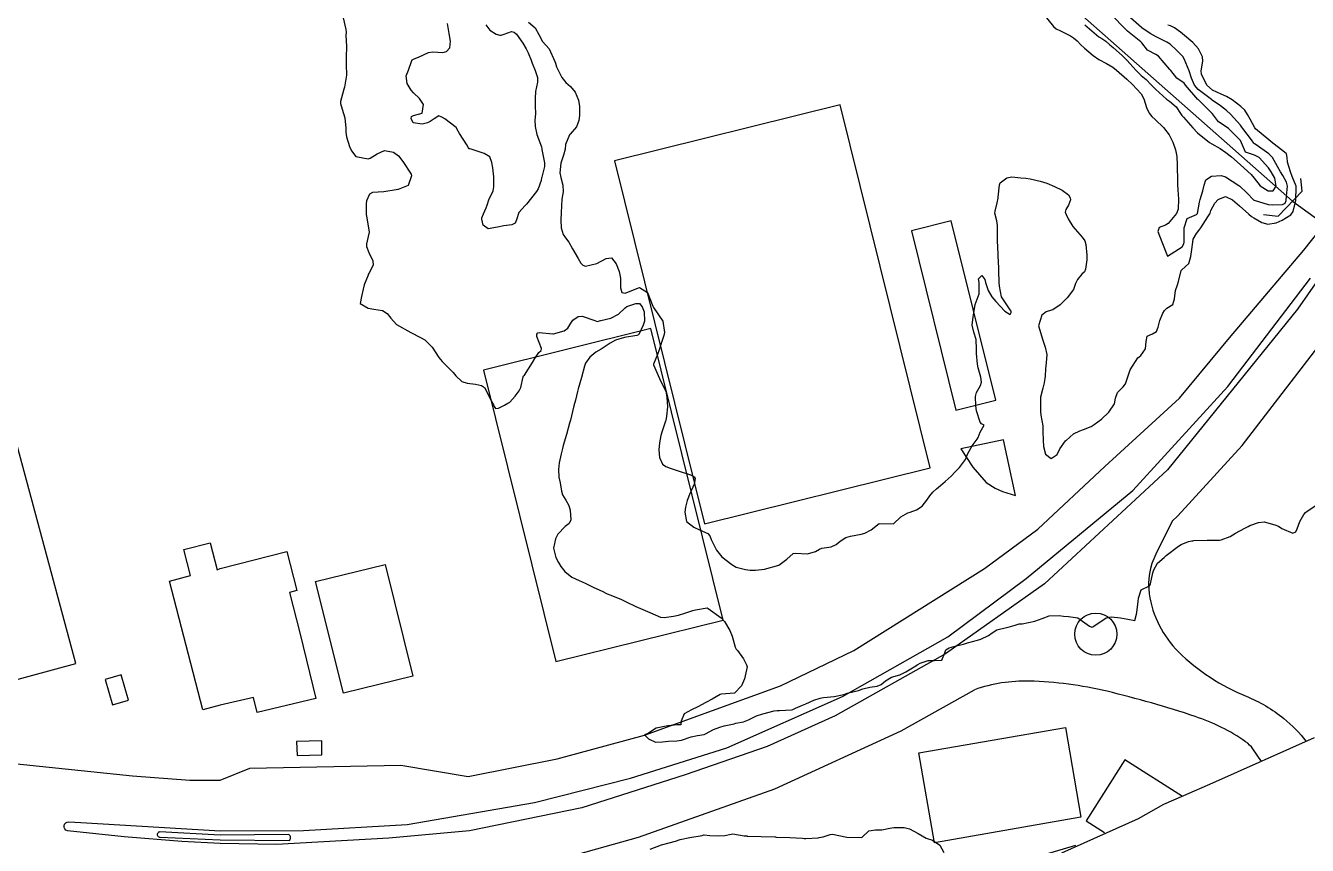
# Model space of a CAD drawing. Header units: metres. Extents: x 307586 to 320046, y 7427249 to 7434250.
# Drawn here: x 315017.6 to 315197.4, y 7431909.6 to 7432024.5 of the extents above; entities that cross this region are included whole.
import ezdxf

# ---------------------------------------------------------------- set-up
doc = ezdxf.new("R2010")
doc.units = ezdxf.units.M
doc.header["$MEASUREMENT"] = 0
for name, color, linetype in [('Area', 45, 'Continuous'), ('Area Verde e Lazer', 45, 'Continuous'), ('Curvas de Nivel 1m', 11, 'Continuous'), ('Curvas de Nivel 5m', 15, 'Continuous'), ('Edificações', 30, 'Continuous'), ('Hidrografia', 140, 'Continuous'), ('Pontes_Viadutos_Tubos', 190, 'Continuous'), ('Vias Primárias', 230, 'Continuous')]:
    doc.layers.add(name, color=color, linetype=linetype)

msp = doc.modelspace()

# ---------------------------------------------------------------- linework, layer by layer
at = {"layer": 'Area'}
msp.add_polyline3d([(315198.32, 7431924.65, 732.64), (315184.06, 7431918.27, 732.58), (315179.99, 7431916.49, 732.61), (315177.16, 7431915.31, 739.66), (315173.63, 7431913.3, 739.32), (315162.87, 7431908.46, 732.76)], dxfattribs=at)
at = {"layer": 'Area Verde e Lazer'}
msp.add_lwpolyline([(315044.9, 7431911), (315036.44, 7431911.44, 1.113563), (315036.48, 7431910.72), (315044.9, 7431910.33), (315054.56, 7431910.23, 0.547471), (315054.5, 7431911.07), (315044.9, 7431911)], format="xyb", close=True, dxfattribs=at)
msp.add_lwpolyline([(315044.9, 7431911), (315036.44, 7431911.44, 1.113563), (315036.48, 7431910.72), (315044.9, 7431910.33), (315054.56, 7431910.23, 0.547471), (315054.5, 7431911.07), (315044.9, 7431911)], format="xyb", close=True, dxfattribs=at)
at = {"layer": 'Curvas de Nivel 1m', "flags": 128}
for points, elevation in [([(315062.14, 7432025.59), (315062.52, 7432023.98), (315062.54, 7432023.58), (315062.53, 7432023.17), (315062.61, 7432021.58), (315062.57, 7432020.07), (315062.54, 7432019.58), (315062.57, 7432019.08), (315062.6, 7432017.58), (315062.31, 7432015.87), (315062.24, 7432015.59), (315062.02, 7432014.88), (315061.75, 7432013.85), (315061.76, 7432013.59), (315061.99, 7432012.79), (315062.38, 7432011.58), (315062.5, 7432010.13), (315062.52, 7432009.58), (315062.61, 7432008.91), (315063.03, 7432007.57), (315063.32, 7432006.97), (315063.91, 7432006.18), (315065.63, 7432005.82), (315065.91, 7432005.93), (315066.9, 7432006.54), (315067.92, 7432006.98), (315069.21, 7432006.79), (315069.91, 7432006.24), (315070.48, 7432005.48), (315071.65, 7432003.7), (315071.72, 7432003.47), (315071.26, 7432002.08), (315069.85, 7432001.55), (315069.8, 7432001.54), (315069.58, 7432001.49), (315067.85, 7432001.2), (315066.25, 7432001.13), (315065.85, 7432000.9), (315065.42, 7431999.96), (315065.34, 7431999.54), (315065.35, 7431998.01), (315065.43, 7431997.54), (315065.78, 7431995.54), (315065.41, 7431993.9), (315065.39, 7431993.54), (315065.75, 7431992.71), (315066.31, 7431991.53), (315066.33, 7431990.93), (315065.72, 7431989.76), (315065.65, 7431989.6), (315065.63, 7431989.54), (315065.09, 7431988.15), (315064.93, 7431987.55), (315064.71, 7431986.51), (315064.5, 7431985.55), (315065.66, 7431984.9), (315066.45, 7431984.74), (315067.65, 7431984.56), (315068.29, 7431984.16), (315068.84, 7431983.5), (315069.63, 7431982.62), (315071.61, 7431981.47), (315072.96, 7431980.8), (315073.6, 7431980.46), (315074.63, 7431979.43), (315075.57, 7431977.99), (315076, 7431977.42), (315077.55, 7431975.87), (315077.77, 7431975.62), (315077.94, 7431975.39), (315078.77, 7431974.62), (315079.53, 7431974.37), (315080.67, 7431974.23), (315081.53, 7431974.05), (315081.97, 7431973.79), (315082.18, 7431973.34), (315082.91, 7431971.92), (315083.22, 7431971.32), (315083.29, 7431971.12), (315083.49, 7431970.83), (315083.94, 7431970.87), (315084.74, 7431971.31), (315085.25, 7431971.55), (315085.5, 7431971.72), (315086.26, 7431972.54), (315086.84, 7431973.29), (315087.05, 7431973.77), (315087.38, 7431975.28), (315087.43, 7431975.39), (315087.55, 7431975.51), (315088.71, 7431977.26), (315089, 7431977.83), (315089.58, 7431978.68), (315089.88, 7431978.96), (315089.96, 7431979.25), (315089.6, 7431980.08), (315089.28, 7431980.92), (315089.3, 7431981.25), (315089.42, 7431981.45), (315089.62, 7431981.49), (315091.55, 7431981.3), (315091.61, 7431981.3), (315093.11, 7431981.71), (315093.63, 7431982.09), (315094.05, 7431982.78), (315094.32, 7431983.19), (315095.09, 7431983.74), (315095.65, 7431983.78), (315097.42, 7431983.16), (315097.64, 7431983.05), (315097.77, 7431983.03), (315098.29, 7431983.15), (315099.65, 7431983.47), (315100.75, 7431984.03), (315101.66, 7431984.96), (315101.92, 7431985.11), (315103.19, 7431985.57), (315103.67, 7431985.57), (315104.08, 7431985.08), (315104.34, 7431984.39), (315104.38, 7431983.07), (315104.22, 7431982.49), (315103.62, 7431981.22), (315103.55, 7431981.14), (315103.3, 7431981.08), (315101.61, 7431980.77), (315100.33, 7431980.39), (315099.6, 7431979.97), (315098.3, 7431979.15), (315097.59, 7431978.73), (315096.73, 7431978.02), (315096.14, 7431977.17), (315095.98, 7431976.77), (315095.54, 7431975.18), (315095.11, 7431973.6), (315095, 7431973.19), (315094.71, 7431971.98), (315094.49, 7431971.19), (315094.28, 7431970.4), (315094, 7431969.19), (315093.89, 7431968.78), (315093.45, 7431967.2), (315093.01, 7431965.63), (315092.89, 7431965.21), (315092.69, 7431964.48), (315092.43, 7431963.21), (315092.35, 7431962.25), (315092.4, 7431961.21), (315092.55, 7431960.4), (315092.77, 7431959.21), (315092.88, 7431958.74), (315093.34, 7431957.99), (315093.79, 7431957.2), (315093.95, 7431956.57), (315094.08, 7431955.19), (315093.81, 7431954.68), (315093.29, 7431954.28), (315092.26, 7431953.22), (315091.92, 7431952.57), (315091.63, 7431951.22), (315091.95, 7431949.93), (315092.34, 7431949.21), (315092.68, 7431948.66), (315093.22, 7431947.95), (315094.2, 7431947.19), (315095.21, 7431946.7), (315096.06, 7431946.32), (315097.19, 7431945.77), (315098.53, 7431945.14), (315098.98, 7431944.93), (315099.18, 7431944.84), (315099.67, 7431944.64), (315101.17, 7431944.02), (315101.8, 7431943.73), (315103.16, 7431943.08), (315105.15, 7431942.2), (315106.63, 7431941.56), (315107.14, 7431941.5), (315108.45, 7431941.72), (315109.15, 7431941.83), (315110.04, 7431942.12), (315111.16, 7431942.5), (315111.56, 7431942.59), (315113.16, 7431942.85), (315113.34, 7431942.78), (315115.14, 7431941.46), (315115.62, 7431940.94), (315116.37, 7431939.68), (315116.67, 7431938.92), (315117.1, 7431937.38), (315117.24, 7431937.06), (315117.44, 7431936.91), (315118.26, 7431935.72), (315118.72, 7431934.9), (315118.78, 7431934.62), (315118.42, 7431932.9), (315118, 7431931.93), (315117.01, 7431930.92), (315115.19, 7431930.76), (315115.01, 7431930.71), (315113.9, 7431930.06), (315113, 7431929.58), (315111.87, 7431928.98), (315110.99, 7431928.59), (315109.98, 7431928), (315109.52, 7431927), (315109.51, 7431926.46), (315108.96, 7431926.46), (315107.67, 7431926.31), (315106.96, 7431926.2), (315106.02, 7431925.98), (315104.95, 7431925.3), (315104.78, 7431925.22), (315104.39, 7431925.07), (315104.94, 7431924.52), (315105.94, 7431924.05), (315106.93, 7431924.08), (315107.78, 7431924.18), (315108.94, 7431924.22), (315109.6, 7431924.34), (315110.94, 7431924.77), (315111.84, 7431924.98), (315112.78, 7431925.13), (315112.95, 7431925.2), (315114.09, 7431925.81), (315114.96, 7431926.13), (315115.58, 7431926.31), (315116.97, 7431926.63), (315117.2, 7431926.68), (315118.29, 7431926.9), (315118.98, 7431927.16), (315120.12, 7431927.74), (315120.98, 7431928.02), (315122.58, 7431928.43), (315122.99, 7431928.5), (315123.33, 7431928.49), (315124.99, 7431928.57), (315125.18, 7431928.63), (315125.55, 7431928.81), (315126.56, 7431929.24), (315127, 7431929.43), (315128.13, 7431929.91), (315129.01, 7431930.19), (315129.48, 7431930.29), (315131.01, 7431930.45), (315132.37, 7431930.73), (315132.83, 7431930.9), (315133.02, 7431930.96), (315134.43, 7431931.3), (315135.02, 7431931.5), (315135.99, 7431931.73), (315137.03, 7431931.87), (315137.57, 7431932.14), (315138.19, 7431932.66), (315139.05, 7431933.13), (315140.19, 7431933.5), (315141.06, 7431933.88), (315142.23, 7431934.61), (315142.73, 7431934.94), (315143.07, 7431935.12), (315144.19, 7431935.48), (315145.08, 7431935.47), (315146.09, 7431935.55), (315146.53, 7431936.57), (315146.67, 7431936.99), (315147.1, 7431937.27), (315148.1, 7431937.55), (315149.11, 7431937.8), (315149.68, 7431937.95), (315151.11, 7431938.34), (315151.58, 7431938.5), (315152.62, 7431938.99), (315153.13, 7431939.36), (315153.82, 7431939.78), (315155.14, 7431940.13), (315155.41, 7431940.18), (315156.4, 7431940.45), (315156.96, 7431940.63), (315157.14, 7431940.64), (315157.35, 7431940.64), (315159.15, 7431940.98), (315160.15, 7431941.4), (315161.16, 7431941.77), (315162.57, 7431941.78), (315163.16, 7431941.69), (315163.84, 7431941.67), (315165.15, 7431941.47), (315166.82, 7431940.32), (315167.14, 7431940.18), (315167.26, 7431940.2), (315167.41, 7431940.32), (315169.15, 7431941.47), (315169.84, 7431941.6), (315171.15, 7431941.45), (315172.18, 7431941.28), (315173.15, 7431941.09), (315173.4, 7431942), (315173.44, 7431942.24), (315173.63, 7431943.78), (315173.69, 7431944.23), (315174.04, 7431945.39), (315175.21, 7431945.96), (315175.32, 7431946.11), (315175.35, 7431946.22), (315175.68, 7431947.76), (315175.82, 7431948.21), (315176.33, 7431949.13), (315177.26, 7431949.95), (315177.4, 7431950.06), (315177.57, 7431950.2), (315179.28, 7431951.53), (315179.68, 7431951.77), (315180.7, 7431952.16), (315181.17, 7431952.27), (315181.28, 7431952.28), (315181.44, 7431952.3), (315183.29, 7431952.34), (315185.03, 7431952.35), (315185.29, 7431952.4), (315186.51, 7431952.87), (315187.3, 7431953.33), (315188.58, 7431954.06), (315189.06, 7431954.3), (315189.31, 7431954.41), (315190.5, 7431954.86), (315191.32, 7431954.92), (315192.8, 7431954.52), (315193.31, 7431954.31), (315193.79, 7431954), (315195.3, 7431953.32), (315195.73, 7431953.55), (315195.93, 7431953.97), (315196.29, 7431955), (315196.87, 7431955.96), (315197.08, 7431956.22), (315197.34, 7431956.45), (315198.84, 7431957.43)], 732), ([(315088.14, 7432024.98), (315089.08, 7432024.21), (315089.56, 7432023.26), (315090.11, 7432022.29), (315091.01, 7432021.24), (315091.81, 7432019.5), (315091.9, 7432019.23), (315092.07, 7432018.72), (315092.78, 7432017.22), (315093.35, 7432016.53), (315094.03, 7432015.98), (315094.68, 7432015.19), (315095.14, 7432014.06), (315095.29, 7432013.19), (315095.28, 7432011.89), (315095.2, 7432011.19), (315094.86, 7432010.3), (315093.95, 7432009.31), (315093.87, 7432009.2), (315093.32, 7432007.82), (315093.26, 7432007.21), (315093.03, 7432006.33), (315092.66, 7432005.22), (315092.54, 7432003.87), (315092.64, 7432003.22), (315092.92, 7432002.16), (315092.97, 7432001.21), (315092.79, 7432000.16), (315092.75, 7431999.22), (315092.72, 7431998.31), (315092.65, 7431997.22), (315092.71, 7431996.14), (315092.99, 7431995.21), (315093.33, 7431994.75), (315093.77, 7431994.14), (315094.3, 7431993.19), (315095.07, 7431991.86), (315095.48, 7431991.18), (315095.73, 7431990.91), (315096.11, 7431990.8), (315097.73, 7431991.16), (315099.03, 7431991.85), (315099.75, 7431991.97), (315100.44, 7431991.12), (315100.82, 7431990.02), (315101.01, 7431989.12), (315101.05, 7431987.76), (315101.2, 7431987.11), (315101.69, 7431986.99), (315101.78, 7431987.02), (315101.93, 7431987.11), (315103.7, 7431987.77), (315104.82, 7431987.07), (315105.58, 7431985.15), (315105.62, 7431985.06), (315105.66, 7431984.99), (315106.98, 7431983.05), (315107.2, 7431981.46), (315107.1, 7431981.05), (315106.72, 7431979.93), (315106.43, 7431979.05), (315106.23, 7431978.41), (315105.66, 7431977.06), (315105.66, 7431976.97), (315106.48, 7431975.05), (315107.37, 7431973.2), (315107.43, 7431973.04), (315107.51, 7431972.36), (315107.6, 7431971.04), (315107.48, 7431969.74), (315107.37, 7431969.15), (315107.34, 7431969.04), (315106.86, 7431967.65), (315106.69, 7431967.05), (315106.48, 7431966.01), (315106.39, 7431965.05), (315106.51, 7431963.96), (315106.9, 7431963.04), (315107.4, 7431962.68), (315107.98, 7431962.44), (315109.39, 7431962.01), (315110.86, 7431961.51), (315111.38, 7431961.25), (315111.49, 7431960.99), (315111.37, 7431960.22), (315110.98, 7431959.38), (315110.82, 7431959), (315110.4, 7431957.94), (315110.13, 7431957), (315110.03, 7431956.29), (315110.3, 7431955), (315111.29, 7431954.17), (315112.12, 7431953.81), (315113.29, 7431953.29), (315113.54, 7431952.96), (315113.76, 7431952.47), (315114.51, 7431950.95), (315115.24, 7431950.02), (315116.64, 7431948.93), (315117.23, 7431948.59), (315118.57, 7431948.24), (315119.23, 7431948.17), (315119.95, 7431948.16), (315121.23, 7431948.28), (315123.23, 7431948.84), (315124.35, 7431949.72), (315125.25, 7431950.49), (315125.52, 7431950.54), (315127.25, 7431950.45), (315128.38, 7431950.78), (315128.93, 7431951.1), (315129.26, 7431951.22), (315130.58, 7431951.44), (315131.27, 7431951.75), (315131.82, 7431952.2), (315132.64, 7431952.73), (315133.29, 7431952.94), (315134.77, 7431953.22), (315135.29, 7431953.36), (315136.19, 7431953.79), (315137.3, 7431954.68), (315139.3, 7431954.65), (315140.34, 7431955.62), (315141.33, 7431956.19), (315141.65, 7431956.31), (315142.56, 7431956.61), (315143.34, 7431957.12), (315143.99, 7431957.95), (315144.43, 7431958.59), (315144.84, 7431959.11), (315145.36, 7431959.58), (315145.92, 7431960.02), (315146.56, 7431960.57), (315147, 7431960.94), (315147.38, 7431961.33), (315147.98, 7431961.96), (315148.56, 7431962.54), (315149.41, 7431963.69), (315149.67, 7431964.28), (315149.76, 7431964.53), (315150.37, 7431965.59), (315151.07, 7431966.51), (315151.2, 7431966.76), (315151.46, 7431967.49), (315152.03, 7431968.5), (315151.66, 7431968.69), (315151.48, 7431968.91), (315150.97, 7431970.52), (315150.84, 7431971.18), (315150.81, 7431972.52), (315150.96, 7431973.08), (315151.54, 7431974.07), (315151.68, 7431974.51), (315151.55, 7431975.23), (315151.17, 7431976.51), (315151.08, 7431977.02), (315150.97, 7431978.52), (315150.96, 7431979.15), (315150.9, 7431980.52), (315150.6, 7431981.55), (315150.36, 7431982.52), (315150.48, 7431983.69), (315150.64, 7431984.52), (315150.79, 7431985.4), (315151.18, 7431986.52), (315151.31, 7431986.91), (315151.31, 7431988.51), (315151.24, 7431988.99), (315151.72, 7431989.46), (315152.12, 7431988.91), (315152.23, 7431988.5), (315152.57, 7431987.37), (315153.09, 7431986.49), (315153.68, 7431985.81), (315154.95, 7431984.47), (315155.66, 7431983.99), (315155.82, 7431984.3), (315155.8, 7431984.46), (315155.67, 7431984.68), (315154.46, 7431986.47), (315154.19, 7431988), (315154.15, 7431988.48), (315154.09, 7431990.12), (315154.09, 7431990.48), (315154.01, 7431992.23), (315153.99, 7431992.48), (315153.89, 7431994.37), (315153.88, 7431994.48), (315153.92, 7431996.37), (315153.92, 7431996.48), (315153.82, 7431997.15), (315153.54, 7431998.2), (315153.56, 7431998.48), (315153.84, 7431999.66), (315153.99, 7432000.34), (315154, 7432000.48), (315154.16, 7432002.19), (315154.28, 7432002.48), (315155.19, 7432003.16), (315155.89, 7432003.3), (315157.15, 7432003.19), (315157.89, 7432003.11), (315158.48, 7432003.02), (315159.89, 7432002.71), (315160.8, 7432002.4), (315161.88, 7432001.95), (315162.95, 7432001.45), (315163.87, 7432000.78), (315164.09, 7432000.36), (315164.12, 7432000.1), (315163.85, 7431999.35), (315163.48, 7431998.73), (315163.41, 7431998.37), (315163.51, 7431998.04), (315163.82, 7431997.4), (315164.45, 7431996.35), (315165.79, 7431994.84), (315166.14, 7431994.34), (315166.29, 7431993.82), (315166.43, 7431992.33), (315166.43, 7431991.66), (315166.24, 7431990.34), (315166.08, 7431989.99), (315165.73, 7431989.64), (315165.14, 7431988.93), (315164.85, 7431988.35), (315164.54, 7431987.52), (315163.69, 7431986.36), (315162.67, 7431985.38), (315161.67, 7431984.68), (315161.46, 7431984.6), (315160.72, 7431984.4), (315160.14, 7431983.92), (315159.64, 7431982.41), (315160.26, 7431980.4), (315160.6, 7431979.41), (315160.81, 7431978.4), (315160.74, 7431977.24), (315160.65, 7431976.4), (315160.58, 7431975.38), (315160.43, 7431974.4), (315160.26, 7431973.68), (315159.95, 7431972.41), (315159.91, 7431972.02), (315159.92, 7431970.41), (315160, 7431969.9), (315160.25, 7431968.4), (315160.25, 7431967.61), (315160.3, 7431966.4), (315160.36, 7431965.48), (315160.63, 7431964.4), (315161.42, 7431963.83), (315162.26, 7431964.38), (315162.66, 7431965.15), (315163.45, 7431966.29), (315163.48, 7431966.33), (315163.51, 7431966.36), (315164.57, 7431967.25), (315165.47, 7431967.71), (315165.94, 7431967.87), (315167.02, 7431968.32), (315167.32, 7431968.48), (315167.48, 7431968.56), (315168.48, 7431969.31), (315169.5, 7431970.29), (315170.3, 7431971.5), (315170.43, 7431972.28), (315170.74, 7431973.07), (315171.54, 7431973.86), (315171.87, 7431974.27), (315172.27, 7431975.56), (315172.51, 7431976.26), (315173.59, 7431977.92), (315173.75, 7431978.08), (315174.02, 7431978.24), (315174.67, 7431979.17), (315174.73, 7431980.23), (315174.91, 7431980.95), (315175.63, 7431981.3), (315176.22, 7431981.64), (315176.45, 7431982.21), (315176.69, 7431983.18), (315177.09, 7431984.21), (315177.3, 7431984.57), (315177.67, 7431984.87), (315178.47, 7431985.4), (315178.73, 7431986.18), (315178.88, 7431987.35), (315179.13, 7431988.18), (315179.28, 7431988.62), (315179.68, 7431990.17), (315179.74, 7431990.27), (315180.75, 7431991.16), (315181.02, 7431992.16), (315181.12, 7431992.81), (315181.28, 7431994.15), (315181.36, 7431994.58), (315181.8, 7431995.35), (315182.16, 7431995.79), (315182.4, 7431996.14), (315183.42, 7431997.72), (315183.68, 7431998.13), (315183.73, 7431998.23), (315183.84, 7431998.6), (315184.38, 7431999.6), (315184.84, 7432000.12), (315185.87, 7432000.55), (315186.86, 7432000.09), (315187.85, 7431999.23), (315189.14, 7431998.06), (315189.52, 7431997.74), (315189.83, 7431997.54), (315190.95, 7431996.91), (315191.82, 7431996.68), (315192.98, 7431996.86), (315193.83, 7431997.23), (315195.03, 7431997.99), (315195.38, 7431998.45), (315195.74, 7431999.98), (315195.79, 7432001.89), (315195.78, 7432001.98), (315195.25, 7432003.34), (315194.97, 7432003.99), (315194.56, 7432005.36), (315194.53, 7432006), (315194.45, 7432006.52), (315193.94, 7432006.96), (315192.53, 7432008.02), (315191.96, 7432008.51), (315190.07, 7432010.05), (315189.98, 7432010.17), (315189.34, 7432011.4), (315188.97, 7432012.07), (315188.59, 7432012.65), (315188.01, 7432013.15), (315186.8, 7432014.09), (315186.03, 7432014.58), (315185.25, 7432014.9), (315184.04, 7432015.46), (315183.25, 7432016.14), (315182.49, 7432017.72), (315182.46, 7432018.15), (315182.71, 7432019.53), (315182.66, 7432020.14), (315182.11, 7432021.25), (315181.29, 7432022.16), (315180.13, 7432023.14), (315179.57, 7432023.61), (315178.74, 7432024.19), (315178.15, 7432024.49), (315177.77, 7432024.59)], 731), ([(315166.15, 7432024.63), (315166.46, 7432024.34), (315168.13, 7432022.96), (315168.52, 7432022.7), (315169.08, 7432022.31), (315169.66, 7432021.83), (315170.11, 7432021.44), (315171.42, 7432020.28), (315172.09, 7432019.61), (315173.29, 7432018.26), (315174.07, 7432017.5), (315174.76, 7432016.94), (315175.47, 7432016.23), (315176.04, 7432015.58), (315177.59, 7432014.2), (315178.02, 7432013.93), (315178.96, 7432013.13), (315179.56, 7432012.18), (315179.76, 7432011.93), (315180, 7432011.69), (315181.3, 7432010.16), (315181.97, 7432009.47), (315183.62, 7432008.13), (315183.95, 7432007.92), (315185.11, 7432007.28), (315185.94, 7432006.71), (315186.71, 7432006.09), (315187.92, 7432005.05), (315188.99, 7432004.06), (315189.47, 7432003.63), (315189.89, 7432003.11), (315190.76, 7432002.04), (315191.88, 7432001.35), (315192.56, 7432001.34), (315193, 7432002.02), (315192.78, 7432003.13), (315192.29, 7432004.03), (315191.91, 7432004.58), (315190.58, 7432006.04), (315189.94, 7432006.36), (315188.66, 7432006.79), (315188.1, 7432008.08), (315187.96, 7432008.38), (315186.3, 7432010.1), (315185.99, 7432010.34), (315184.91, 7432011.04), (315184.04, 7432012.13), (315184.03, 7432012.15), (315184, 7432012.17), (315182.04, 7432014.15), (315182.02, 7432014.17), (315180.29, 7432016.17), (315180.06, 7432016.42), (315179.04, 7432017.16), (315178.2, 7432018.2), (315178.08, 7432018.38), (315176.5, 7432020.22), (315176.11, 7432020.48), (315174.94, 7432021.07), (315174.12, 7432022.09), (315173.99, 7432022.25), (315172.14, 7432023.75), (315171.59, 7432024.28), (315170.16, 7432025.76)], 729), ([(315082.14, 7432024.61), (315082.68, 7432023.89), (315083.57, 7432023.33), (315084.12, 7432023.17), (315084.28, 7432023.16), (315084.7, 7432023.31), (315085.74, 7432023.69), (315086.13, 7432023.58), (315086.43, 7432023.3), (315087.33, 7432022.06), (315087.82, 7432021.28), (315088.09, 7432020.69), (315088.48, 7432019.67), (315088.65, 7432019.27), (315089.08, 7432018.24), (315089.39, 7432017.26), (315089.38, 7432016.6), (315089.13, 7432015.26), (315089.05, 7432014.3), (315089.08, 7432013.26), (315089.09, 7432012.16), (315089.03, 7432011.26), (315089.05, 7432010.35), (315089.31, 7432009.26), (315089.93, 7432007.51), (315089.99, 7432007.25), (315090.01, 7432007.16), (315090.35, 7432005.25), (315090.36, 7432004.78), (315089.99, 7432003.25), (315089.97, 7432003.16), (315089.88, 7432002.78), (315089.48, 7432001.63), (315089.27, 7432001.26), (315087.83, 7431999.46), (315087.76, 7431999.36), (315087.67, 7431999.28), (315086.77, 7431998.33), (315086.43, 7431997.29), (315086.27, 7431996.83), (315085.8, 7431996.59), (315084.66, 7431996.44), (315083.79, 7431996.23), (315082.47, 7431996.02), (315081.79, 7431996.51), (315081.56, 7431997.35), (315081.59, 7431997.57), (315081.81, 7431998.1), (315082.2, 7431998.98), (315082.31, 7431999.34), (315082.57, 7432000.07), (315083.15, 7432001.33), (315083.28, 7432001.91), (315083.26, 7432003.33), (315083.12, 7432004.55), (315083, 7432005.33), (315082.7, 7432006.12), (315081.92, 7432006.58), (315080.08, 7432007.21), (315079.92, 7432007.23), (315079.79, 7432007.24), (315079.71, 7432007.37), (315079.49, 7432007.81), (315078.46, 7432009.39), (315078.28, 7432009.72), (315077.96, 7432010.22), (315076.39, 7432011.42), (315075.98, 7432011.69), (315075.53, 7432011.87), (315074.88, 7432011.43), (315074.33, 7432011.07), (315073.97, 7432010.89), (315073.19, 7432010.68), (315071.97, 7432010.89), (315071.68, 7432011.47), (315071.7, 7432011.75), (315071.98, 7432011.89), (315073.22, 7432012.22), (315073.39, 7432013.45), (315072.86, 7432014.31), (315072.02, 7432015.07), (315071.66, 7432015.47), (315071.13, 7432016.38), (315070.98, 7432017.48), (315071.29, 7432018.25), (315071.71, 7432019.47), (315071.82, 7432019.73), (315072.08, 7432019.87), (315072.7, 7432020.08), (315074.09, 7432020.74), (315074.69, 7432020.83), (315076.09, 7432020.74), (315076.62, 7432020.88), (315077.08, 7432021.41), (315077.17, 7432022.34), (315077.01, 7432023.41), (315076.75, 7432024.8)], 732), ([(315105.19, 7431909.05), (315106.76, 7431909.64), (315107.86, 7431909.93), (315108.76, 7431910.17), (315109.4, 7431910.37), (315110.77, 7431910.66), (315112.48, 7431910.96), (315112.7, 7431911.03), (315112.77, 7431911.04), (315113.56, 7431910.95), (315114.77, 7431910.91), (315115.65, 7431910.93), (315116.56, 7431911.13), (315116.78, 7431911.16), (315118.38, 7431910.89), (315118.77, 7431910.88), (315118.79, 7431910.87), (315120.77, 7431910.83), (315122.68, 7431910.75), (315122.77, 7431910.74), (315122.88, 7431910.73), (315124.77, 7431910.67), (315126.56, 7431910.58), (315126.77, 7431910.55), (315127.02, 7431910.53), (315128.77, 7431910.64), (315128.89, 7431910.65), (315129.46, 7431910.76), (315130.43, 7431911.11), (315130.78, 7431911.12), (315132.77, 7431910.72), (315134.77, 7431910.68), (315134.91, 7431910.7), (315135.87, 7431911.6), (315136.79, 7431911.75), (315137.7, 7431911.75), (315138.79, 7431911.96), (315139.36, 7431912.08), (315140.79, 7431912.07), (315141.54, 7431911.87), (315142.78, 7431911.23), (315143.92, 7431910.59), (315144.77, 7431910.28), (315145.81, 7431909.61), (315146.37, 7431908.56)], 733), ([(315160.62, 7431908.32), (315164.89, 7431909.59)], 733)]:
    msp.add_lwpolyline(points, dxfattribs=dict(at, elevation=elevation))
at = {"layer": 'Curvas de Nivel 5m', "elevation": 730, "flags": 128}
msp.add_lwpolyline([(315160.17, 7432026.36), (315161.75, 7432024.39), (315162.14, 7432024.07), (315162.75, 7432023.77), (315164.13, 7432023.08), (315164.57, 7432022.81), (315165.07, 7432022.36), (315165.58, 7432021.81), (315166.11, 7432021.35), (315167.3, 7432020.33), (315168.09, 7432019.76), (315169.18, 7432019.21), (315170.08, 7432018.69), (315170.6, 7432018.28), (315172.06, 7432017.02), (315172.84, 7432016.26), (315174.03, 7432014.94), (315174.44, 7432014.24), (315174.8, 7432013.03), (315175.19, 7432012.23), (315175.56, 7432011.79), (315175.99, 7432011.35), (315177.16, 7432010.21), (315177.97, 7432009.19), (315178.49, 7432008.19), (315178.85, 7432007.09), (315179.04, 7432006.18), (315179.11, 7432004.99), (315179.1, 7432004.18), (315179.13, 7432003.42), (315179.16, 7432002.18), (315179.18, 7432001.49), (315179.27, 7432000.18), (315179.24, 7431998.78), (315179.02, 7431998.18), (315177.82, 7431996.77), (315177.48, 7431996.54), (315176.58, 7431996.21), (315176.39, 7431995.63), (315176.94, 7431994.21), (315177.76, 7431992.2), (315179.78, 7431993.48), (315180.05, 7431993.9), (315180.09, 7431994.17), (315180.09, 7431995.88), (315180.1, 7431996.17), (315180.51, 7431997.48), (315181.83, 7431998.01), (315181.96, 7431998.15), (315182.23, 7431999.77), (315182.31, 7432000.15), (315182.69, 7432001.33), (315182.88, 7432002.14), (315183.14, 7432002.89), (315183.9, 7432003.39), (315185.27, 7432003.48), (315185.89, 7432003.3), (315187.77, 7432002.08), (315187.88, 7432001.99), (315188.86, 7432001.05), (315189.84, 7432000.05), (315189.86, 7432000.03), (315189.89, 7432000.02), (315191.85, 7431999.45), (315192.5, 7431999.37), (315193.85, 7431999.42), (315194.25, 7431999.61), (315194.39, 7432000), (315194.45, 7432000.58), (315194.58, 7432002), (315194.45, 7432002.56), (315193.9, 7432003.51), (315193.58, 7432004.01), (315193.15, 7432004.78), (315192.45, 7432006.02), (315191.94, 7432006.55), (315190.19, 7432007.81), (315189.95, 7432007.95), (315189.89, 7432007.99), (315189.84, 7432008.05), (315189.54, 7432008.48), (315188.33, 7432010.07), (315188.18, 7432010.28), (315187.99, 7432010.53), (315186.56, 7432012.09), (315186.01, 7432012.62), (315185.17, 7432013.27), (315184.02, 7432014.05), (315183.91, 7432014.13), (315182.04, 7432015.54), (315181.51, 7432016.16), (315181.09, 7432017.13), (315180.77, 7432018.16), (315180.1, 7432019.86), (315179.9, 7432020.17), (315178.99, 7432021.07), (315178.12, 7432021.89), (315177.63, 7432022.2), (315176.13, 7432022.93), (315175.3, 7432023.4), (315174.14, 7432024.21), (315174.1, 7432024.25), (315172.17, 7432025.94)], dxfattribs=at)
at = {"layer": 'Edificações'}
for points in [[(314976.08, 7431982.33), (314986.6, 7431943.31), (315000.37, 7431947.02), (315001.48, 7431942.94), (314993.62, 7431940.82), (314996.27, 7431930.97), (315004.04, 7431933.07), (315004.94, 7431929.73), (315024.64, 7431935.05), (315003.32, 7432014.09), (314983.83, 7432009.02), (314989.67, 7431986.17)], [(315100.2, 7432005.56), (315112.83, 7431954.64), (315144.47, 7431962.49), (315131.83, 7432013.41)], [(315141.84, 7431995.74), (315148.08, 7431970.61), (315153.65, 7431971.99), (315147.41, 7431997.12)], [(315081.83, 7431976.2), (315091.97, 7431935.34), (315115.44, 7431941.16), (315105.3, 7431982.03)], [(315154.73, 7431966.44), (315148.76, 7431965.16), (315150.46, 7431962.6), (315152.31, 7431960.47), (315153.57, 7431959.66), (315154.58, 7431959.19), (315156.43, 7431958.63)], [(315044.9, 7431948.37), (315054.25, 7431950.76), (315055.65, 7431945.3), (315054.6, 7431945.03), (315056.1, 7431939.18), (315058.29, 7431930.17), (315050.08, 7431928.18), (315049.56, 7431930.32), (315044.9, 7431929.22), (315042.46, 7431928.58), (315037.76, 7431946.63), (315040.73, 7431947.4), (315039.78, 7431951.04), (315043.48, 7431952), (315044.47, 7431948.21)], [(315058.27, 7431946.55), (315068.01, 7431948.97), (315071.9, 7431933.31), (315062.16, 7431930.89)], [(315031.02, 7431933.47), (315028.77, 7431932.81), (315029.79, 7431929.29), (315032.02, 7431929.94)], [(315142.89, 7431922.53), (315163.42, 7431926.1), (315165.61, 7431913.51), (315145.08, 7431909.94)], [(315059.12, 7431924.24), (315055.61, 7431924.15), (315055.7, 7431922.17), (315059.12, 7431922.26)]]:
    msp.add_lwpolyline(points, close=True, dxfattribs=at)
msp.add_lwpolyline([(315179.85, 7431916.43), (315171.78, 7431921.55), (315166.35, 7431912.99), (315168.92, 7431911.36)], dxfattribs=at)
at = {"layer": 'Hidrografia'}
msp.add_lwpolyline([(315165.03, 7432026.6), (315195.27, 7431999.91), (315223.63, 7431979.4)], dxfattribs=at)
at = {"layer": 'Pontes_Viadutos_Tubos'}
msp.add_lwpolyline([(315191.22, 7431998.01), (315193.24, 7431997.77), (315196.62, 7432001.32), (315196.42, 7432003.08)], dxfattribs=at)
at = {"layer": 'Vias Primárias'}
for points in [[(314819.74, 7431944.48), (314891.91, 7431936.23), (314953.91, 7431928.45), (315013.66, 7431921.27), (315032.57, 7431919.31), (315040.65, 7431918.71), (315044.9, 7431918.71), (315049.04, 7431920.4), (315070.24, 7431920.82), (315079.68, 7431919.2), (315092.16, 7431921.69), (315104.39, 7431925.01), (315123.46, 7431931.95), (315133.75, 7431936.89), (315152.07, 7431948.4), (315159.56, 7431953.92), (315168.96, 7431962.71), (315179.43, 7431972.26), (315186.42, 7431980.73), (315196.84, 7431993.04), (315205.12, 7432003.47)], [(314819.74, 7431944.48), (314891.91, 7431936.23), (314953.91, 7431928.45), (315013.66, 7431921.27), (315032.57, 7431919.31), (315040.65, 7431918.71), (315044.9, 7431918.71), (315049.04, 7431920.4), (315070.24, 7431920.82), (315079.68, 7431919.2), (315092.16, 7431921.69), (315104.39, 7431925.01), (315123.46, 7431931.95), (315133.75, 7431936.89), (315152.07, 7431948.4), (315159.56, 7431953.92), (315168.96, 7431962.71), (315179.43, 7431972.26), (315186.42, 7431980.73), (315196.84, 7431993.04), (315205.12, 7432003.47)], [(315178.41, 7431955.03), (315179.21, 7431955.78), (315188.22, 7431965.62), (315200.71, 7431981.87), (315207.46, 7431991.91)], [(315178.41, 7431955.03), (315179.21, 7431955.78), (315188.22, 7431965.62), (315200.71, 7431981.87), (315207.46, 7431991.91)], [(315163.83, 7431941.67), (315163.83, 7431941.67)], [(315163.83, 7431941.67), (315163.83, 7431941.67)], [(314957.23, 7431841.17), (314986.01, 7431867.18), (314997.73, 7431876.69), (315008.61, 7431883.57), (315024.32, 7431892.4), (315032.85, 7431896.52), (315039.6, 7431899.41), (315044.9, 7431900.79), (315057.31, 7431902.63), (315065.5, 7431901.46), (315085.89, 7431903.71), (315090.39, 7431907.03), (315103.56, 7431910.73), (315122.68, 7431917.47), (315140.37, 7431925.61), (315150.69, 7431931.39)], [(314957.23, 7431841.17), (314986.01, 7431867.18), (314997.73, 7431876.69), (315008.61, 7431883.57), (315024.32, 7431892.4), (315032.85, 7431896.52), (315039.6, 7431899.41), (315044.9, 7431900.79), (315057.31, 7431902.63), (315065.5, 7431901.46), (315085.89, 7431903.71), (315090.39, 7431907.03), (315103.56, 7431910.73), (315122.68, 7431917.47), (315140.37, 7431925.61), (315150.69, 7431931.39)]]:
    msp.add_lwpolyline(points, dxfattribs=at)
for points in [[(315206.79, 7432000.21), (315195.98, 7431984.75), (315177.74, 7431962.22), (315160.49, 7431946.22), (315146.63, 7431936.43), (315131.12, 7431927.72), (315121.6, 7431923.43), (315110.11, 7431919.46), (315095.62, 7431914.81), (315079.85, 7431911.62), (315068.55, 7431910.58), (315052.77, 7431909.69), (315044.9, 7431909.82), (315039.51, 7431910.1), (315031.44, 7431910.77), (315023.46, 7431911.62, -0.907191), (315023.65, 7431912.85), (315025.36, 7431912.76), (315044.9, 7431911.62), (315056.56, 7431911.64), (315071.09, 7431912.48), (315088.97, 7431915.57), (315102.43, 7431918.97), (315115.93, 7431923.24), (315132.16, 7431930.45), (315146.92, 7431938.81), (315157.9, 7431947), (315172.89, 7431959.33), (315186.21, 7431973.93), (315197.81, 7431989.12)], [(315206.79, 7432000.21), (315195.98, 7431984.75), (315177.74, 7431962.22), (315160.49, 7431946.22), (315146.63, 7431936.43), (315131.12, 7431927.72), (315121.6, 7431923.43), (315110.11, 7431919.46), (315095.62, 7431914.81), (315079.85, 7431911.62), (315068.55, 7431910.58), (315052.77, 7431909.69), (315044.9, 7431909.82), (315039.51, 7431910.1), (315031.44, 7431910.77), (315023.46, 7431911.62, -0.907191), (315023.65, 7431912.85), (315025.36, 7431912.76), (315044.9, 7431911.62), (315056.56, 7431911.64), (315071.09, 7431912.48), (315088.97, 7431915.57), (315102.43, 7431918.97), (315115.93, 7431923.24), (315132.16, 7431930.45), (315146.92, 7431938.81), (315157.9, 7431947), (315172.89, 7431959.33), (315186.21, 7431973.93), (315197.81, 7431989.12)], [(315178.41, 7431955.03), (315176.1, 7431950.41, 0.151463), (315175.19, 7431944.83, 0.165658), (315179.29, 7431936.7, 0.097528), (315188.76, 7431930.48, -0.073579), (315194.06, 7431927.35, -0.060232), (315197.18, 7431924.14, -1.614477)], [(315178.41, 7431955.03), (315176.1, 7431950.41, 0.151463), (315175.19, 7431944.83, 0.165658), (315179.29, 7431936.7, 0.097528), (315188.76, 7431930.48, -0.073579), (315194.06, 7431927.35, -0.060232), (315197.18, 7431924.14, -1.614477)]]:
    msp.add_lwpolyline(points, format="xyb", dxfattribs=at)
at = {"layer": 'Vias Primárias', "elevation": 732.61}
msp.add_lwpolyline([(315190.93, 7431921.34), (315189.73, 7431923.08, 0.090133), (315188.7, 7431924.1, 0.07104), (315181.64, 7431927.63, 0.021447), (315169.26, 7431931.17, 0.052868), (315158.37, 7431932.59, 0.089711), (315150.69, 7431931.39, -0.836584)], format="xyb", dxfattribs=at)
msp.add_lwpolyline([(315190.93, 7431921.34), (315189.73, 7431923.08, 0.090133), (315188.7, 7431924.1, 0.07104), (315181.64, 7431927.63, 0.021447), (315169.26, 7431931.17, 0.052868), (315158.37, 7431932.59, 0.089711), (315150.69, 7431931.39, -0.836584)], format="xyb", dxfattribs=at)
at = {"layer": 'Vias Primárias'}
msp.add_circle((315167.69, 7431939.18), 2.96, dxfattribs=at)
msp.add_circle((315167.69, 7431939.18), 2.96, dxfattribs=at)

doc.saveas('drawing.dxf')
